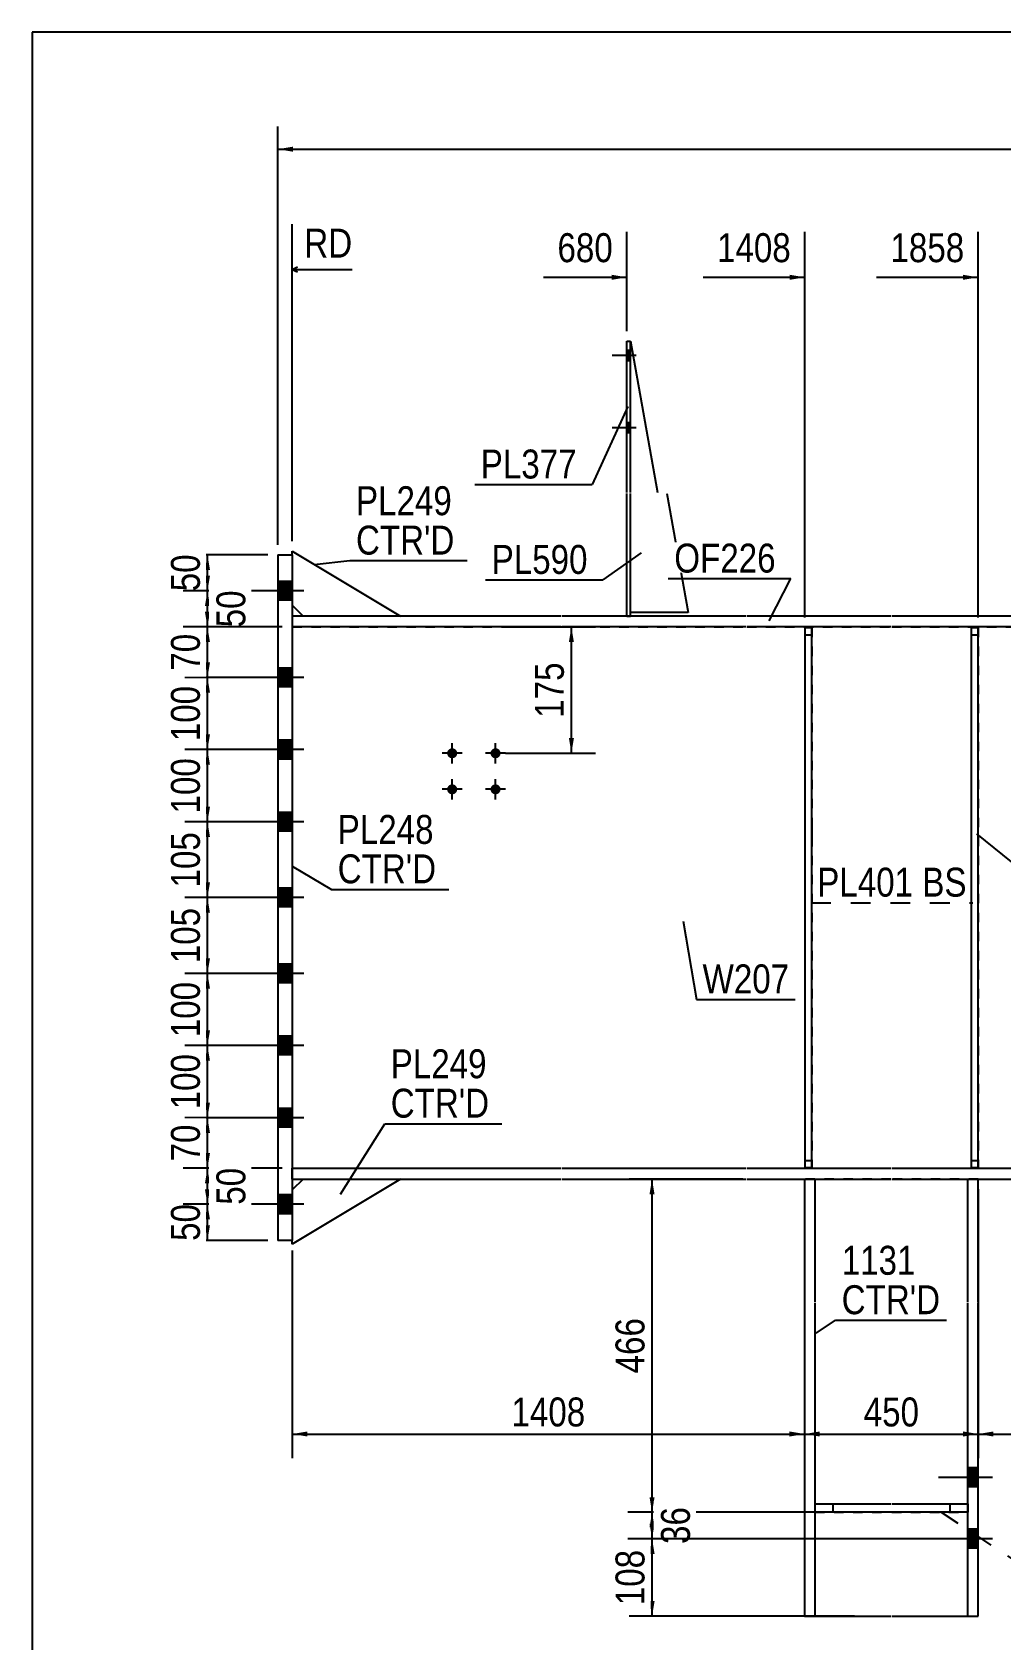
# Model space of a CAD drawing. Header units: millimetres. Extents: x -242 to 170, y -177 to 110.
# Drawn here: x -239.7 to -143.8, y -48.8 to 110.3 of the extents above; entities that cross this region are included whole.
import ezdxf

# ---------------------------------------------------------------- set-up
doc = ezdxf.new("R2010")
doc.units = ezdxf.units.MM
doc.linetypes.add('DXK_LINE_DOT1', pattern=[1.8814, 0.9407, -0.9407])
doc.linetypes.add('DXK_LINE_DOT2', pattern=[3.9198, 1.9599, -1.9599])
doc.styles.add('Arial Narrow', font='ARIALN.TTF', dxfattribs={"height": 0.2})

# ---------------------------------------------------------------- blocks, each defined once
blk = doc.blocks.new('Unknown-623346275-1210')
at = {"color": 5, "linetype": 'Continuous'}
for p, q in [((170.32, 110.34), (-239.68, 110.34)), ((-239.68, 110.34), (-239.68, -176.66))]:
    blk.add_line(p, q, dxfattribs=at)
blk = doc.blocks.new('Part-623346275-1783 - 1645')
at = {"color": 2, "linetype": 'Continuous'}
for p, q in [((-146.76, 51.41), (-146.76, -2.02)), ((-146.76, 51.41), (-146.05, 51.41)), ((-146.05, -2.02), (-146.05, 51.41)), ((-146.76, -2.02), (-146.05, -2.02))]:
    blk.add_line(p, q, dxfattribs=at)
blk = doc.blocks.new('Bolt-623346275-1647 - 1645')
at = {"linetype": 'Continuous'}
for points in [[(-198.61, 38.98, -1), (-197.61, 38.98, -1)], [(-194.32, 38.98, -1), (-193.32, 38.98, -1)], [(-198.61, 35.41, -1), (-197.61, 35.41, -1)], [(-194.32, 35.41, -1), (-193.32, 35.41, -1)]]:
    blk.add_hatch(color=3, dxfattribs=at).paths.add_polyline_path(points)
at = {"color": 3, "linetype": 'Continuous'}
for p, q in [((-198.11, 37.98), (-198.11, 39.98)), ((-193.82, 37.98), (-193.82, 39.98)), ((-197.11, 38.98), (-199.11, 38.98)), ((-192.82, 38.98), (-194.82, 38.98)), ((-197.11, 35.41), (-199.11, 35.41)), ((-198.11, 34.41), (-198.11, 36.41)), ((-192.82, 35.41), (-194.82, 35.41)), ((-193.82, 34.41), (-193.82, 36.41))]:
    blk.add_line(p, q, dxfattribs=at)
blk = doc.blocks.new('Part-623346275-2268 - 1645')
at = {"color": 2, "linetype": 'Continuous'}
for p, q in [((-162.19, -35.29), (-154.69, -35.29)), ((-154.69, -36.14), (-162.19, -36.14)), ((-154.59, -35.29), (-147.09, -35.29)), ((-147.09, -36.14), (-154.59, -36.14))]:
    blk.add_line(p, q, dxfattribs=at)
blk = doc.blocks.new('Part-623346275-1714 - 1645')
at = {"color": 2, "linetype": 'Continuous'}
for p, q in [((-163.21, 51.41), (-163.21, -2.02)), ((-163.21, 51.41), (-162.5, 51.41)), ((-162.5, -2.02), (-162.5, 51.41)), ((-163.21, -2.02), (-162.5, -2.02))]:
    blk.add_line(p, q, dxfattribs=at)
at = {"color": 7, "linetype": 'DXK_LINE_DOT1'}
for p, q in [((-163.21, 50.69), (-162.5, 50.69)), ((-163.21, -1.31), (-162.5, -1.31))]:
    blk.add_line(p, q, dxfattribs=at)
blk = doc.blocks.new('Bolt-623346275-17412 - 1645')
at = {"linetype": 'Continuous'}
for points in [[(-180.47, 77.83), (-180.47, 78.83), (-180.83, 78.83), (-180.83, 77.83)], [(-180.47, 77.83), (-180.47, 78.83), (-180.83, 78.83), (-180.83, 77.83)], [(-180.47, 70.69), (-180.47, 71.69), (-180.83, 71.69), (-180.83, 70.69)], [(-180.47, 70.69), (-180.47, 71.69), (-180.83, 71.69), (-180.83, 70.69)]]:
    blk.add_hatch(color=3, dxfattribs=at).paths.add_polyline_path(points)
at = {"color": 3, "linetype": 'Continuous'}
for p, q in [((-179.9, 78.33), (-182.26, 78.33)), ((-179.9, 78.33), (-182.26, 78.33)), ((-180.47, 78.83), (-180.83, 78.83)), ((-180.47, 78.83), (-180.83, 78.83)), ((-180.47, 77.83), (-180.83, 77.83)), ((-180.47, 77.83), (-180.83, 77.83)), ((-180.47, 71.69), (-180.83, 71.69)), ((-180.47, 71.69), (-180.83, 71.69)), ((-179.9, 71.19), (-182.26, 71.19)), ((-179.9, 71.19), (-182.26, 71.19)), ((-180.47, 70.69), (-180.83, 70.69)), ((-180.47, 70.69), (-180.83, 70.69))]:
    blk.add_line(p, q, dxfattribs=at)
blk = doc.blocks.new('Part-623346275-2120 - 1645')
at = {"color": 2, "linetype": 'Continuous'}
for p, q in [((-203.21, -3.16), (-213.93, -9.59)), ((-212.86, -3.16), (-213.93, -4.23)), ((-213.93, -9.59), (-213.93, -9.23))]:
    blk.add_line(p, q, dxfattribs=at)
at = {"color": 7, "linetype": 'DXK_LINE_DOT1'}
for p, q in [((-212.86, -3.16), (-203.21, -3.16)), ((-213.93, -4.23), (-213.93, -9.23))]:
    blk.add_line(p, q, dxfattribs=at)
blk = doc.blocks.new('Part-623346275-1692 - 1645')
at = {"color": 7, "linetype": 'DXK_LINE_DOT1'}
for p, q in [((-146.76, 51.41), (-146.76, -2.02)), ((-146.05, 51.41), (-146.76, 51.41)), ((-146.05, 51.41), (-146.05, -2.02)), ((-146.76, 50.69), (-146.05, 50.69)), ((-146.76, -1.31), (-146.05, -1.31)), ((-146.76, -2.02), (-146.05, -2.02))]:
    blk.add_line(p, q, dxfattribs=at)
blk = doc.blocks.new('Part-623346275-2047 - 1645')
at = {"color": 2, "linetype": 'Continuous'}
for p, q in [((-213.93, -3.16), (-213.93, -2.09)), ((-213.93, -2.09), (-187.32, -2.09)), ((-213.93, -3.16), (-187.32, -3.16)), ((-187.22, -2.09), (-169.04, -2.09)), ((-187.22, -3.16), (-169.04, -3.16)), ((-168.94, -2.09), (-154.69, -2.09)), ((-168.94, -3.16), (-154.69, -3.16)), ((-154.59, -2.09), (-122.15, -2.09)), ((-154.59, -3.16), (-122.15, -3.16))]:
    blk.add_line(p, q, dxfattribs=at)
blk = doc.blocks.new('Part-623346275-2003 - 1645')
at = {"color": 2, "linetype": 'Continuous'}
for p, q in [((-187.32, 52.55), (-213.93, 52.55)), ((-213.93, 52.55), (-213.93, 51.48)), ((-169.04, 52.55), (-187.22, 52.55)), ((-154.69, 52.55), (-168.94, 52.55)), ((-122.15, 52.55), (-154.59, 52.55)), ((-102.27, 52.55), (-122.05, 52.55)), ((-96.45, 52.55), (-102.17, 52.55)), ((-96.45, 52.55), (-96.45, 51.48)), ((-187.32, 51.48), (-213.93, 51.48)), ((-169.04, 51.48), (-187.22, 51.48)), ((-154.69, 51.48), (-168.94, 51.48)), ((-122.15, 51.48), (-154.59, 51.48)), ((-102.27, 51.48), (-122.05, 51.48)), ((-96.45, 51.48), (-102.17, 51.48))]:
    blk.add_line(p, q, dxfattribs=at)
blk = doc.blocks.new('Part-623346275-2219 - 1645')
at = {"color": 2, "linetype": 'Continuous'}
for p, q in [((-163.23, -3.16), (-163.23, -15.31)), ((-162.19, -15.31), (-162.19, -3.16)), ((-147.09, -15.31), (-147.09, -3.16)), ((-146.04, -15.31), (-146.04, -3.16)), ((-163.23, -15.41), (-163.23, -46.43)), ((-162.19, -46.43), (-162.19, -15.41)), ((-147.09, -46.43), (-147.09, -15.41)), ((-146.04, -46.43), (-146.04, -15.41)), ((-163.23, -46.43), (-154.69, -46.43)), ((-154.59, -46.43), (-146.04, -46.43))]:
    blk.add_line(p, q, dxfattribs=at)
at = {"color": 7, "linetype": 'DXK_LINE_DOT1'}
for p, q in [((-154.69, -3.16), (-163.23, -3.16)), ((-146.04, -3.16), (-154.59, -3.16))]:
    blk.add_line(p, q, dxfattribs=at)
blk = doc.blocks.new('Part-623346275-2091 - 1645')
at = {"color": 2, "linetype": 'Continuous'}
for p, q in [((-215.36, 58.62), (-213.93, 58.62)), ((-215.36, 58.62), (-215.36, -9.23)), ((-213.93, 58.62), (-213.93, -9.23)), ((-213.93, -9.23), (-215.36, -9.23))]:
    blk.add_line(p, q, dxfattribs=at)
blk = doc.blocks.new('Part-623346275-2125 - 1645')
at = {"color": 2, "linetype": 'Continuous'}
for p, q in [((-213.93, 58.62), (-213.93, 58.98)), ((-213.93, 58.98), (-203.21, 52.55)), ((-213.93, 53.62), (-212.86, 52.55))]:
    blk.add_line(p, q, dxfattribs=at)
at = {"color": 7, "linetype": 'DXK_LINE_DOT1'}
for p, q in [((-213.93, 58.62), (-213.93, 53.62)), ((-203.21, 52.55), (-212.86, 52.55))]:
    blk.add_line(p, q, dxfattribs=at)
blk = doc.blocks.new('Bolt-623346275-2133 - 1645')
at = {"linetype": 'Continuous'}
for points in [[(-215.36, 55.98), (-215.36, 54.12), (-213.93, 54.12), (-213.93, 55.98)], [(-215.36, 55.98), (-215.36, 54.12), (-213.93, 54.12), (-213.93, 55.98)], [(-215.36, 47.41), (-215.36, 45.55), (-213.93, 45.55), (-213.93, 47.41)], [(-215.36, 47.41), (-215.36, 45.55), (-213.93, 45.55), (-213.93, 47.41)], [(-215.36, 40.27), (-215.36, 38.41), (-213.93, 38.41), (-213.93, 40.27)], [(-215.36, 40.27), (-215.36, 38.41), (-213.93, 38.41), (-213.93, 40.27)], [(-215.36, 33.12), (-215.36, 31.27), (-213.93, 31.27), (-213.93, 33.12)], [(-215.36, 33.12), (-215.36, 31.27), (-213.93, 31.27), (-213.93, 33.12)], [(-215.36, 25.62), (-215.36, 23.77), (-213.93, 23.77), (-213.93, 25.62)], [(-215.36, 25.62), (-215.36, 23.77), (-213.93, 23.77), (-213.93, 25.62)], [(-215.36, 18.12), (-215.36, 16.27), (-213.93, 16.27), (-213.93, 18.12)], [(-215.36, 18.12), (-215.36, 16.27), (-213.93, 16.27), (-213.93, 18.12)], [(-215.36, 10.98), (-215.36, 9.12), (-213.93, 9.12), (-213.93, 10.98)], [(-215.36, 10.98), (-215.36, 9.12), (-213.93, 9.12), (-213.93, 10.98)], [(-215.36, 3.84), (-215.36, 1.98), (-213.93, 1.98), (-213.93, 3.84)], [(-215.36, 3.84), (-215.36, 1.98), (-213.93, 1.98), (-213.93, 3.84)], [(-215.36, -4.73), (-215.36, -6.59), (-213.93, -6.59), (-213.93, -4.73)], [(-215.36, -4.73), (-215.36, -6.59), (-213.93, -6.59), (-213.93, -4.73)]]:
    blk.add_hatch(color=3, dxfattribs=at).paths.add_polyline_path(points)
at = {"color": 3, "linetype": 'Continuous'}
for p, q in [((-213.93, 55.98), (-215.36, 55.98)), ((-213.93, 55.98), (-215.36, 55.98)), ((-212.79, 55.05), (-220.36, 55.05)), ((-212.79, 55.05), (-220.36, 55.05)), ((-213.93, 54.12), (-215.36, 54.12)), ((-213.93, 54.12), (-215.36, 54.12)), ((-212.79, 46.48), (-220.36, 46.48)), ((-212.79, 46.48), (-220.36, 46.48)), ((-213.93, 47.41), (-215.36, 47.41)), ((-213.93, 47.41), (-215.36, 47.41)), ((-213.93, 45.55), (-215.36, 45.55)), ((-213.93, 45.55), (-215.36, 45.55)), ((-213.93, 40.27), (-215.36, 40.27)), ((-213.93, 40.27), (-215.36, 40.27)), ((-212.79, 39.34), (-220.36, 39.34)), ((-212.79, 39.34), (-220.36, 39.34)), ((-213.93, 38.41), (-215.36, 38.41)), ((-213.93, 38.41), (-215.36, 38.41)), ((-212.79, 32.19), (-220.36, 32.19)), ((-212.79, 32.19), (-220.36, 32.19)), ((-213.93, 33.12), (-215.36, 33.12)), ((-213.93, 33.12), (-215.36, 33.12)), ((-213.93, 31.27), (-215.36, 31.27)), ((-213.93, 31.27), (-215.36, 31.27)), ((-213.93, 25.62), (-215.36, 25.62)), ((-213.93, 25.62), (-215.36, 25.62)), ((-212.79, 24.69), (-220.36, 24.69)), ((-212.79, 24.69), (-220.36, 24.69)), ((-213.93, 23.77), (-215.36, 23.77)), ((-213.93, 23.77), (-215.36, 23.77)), ((-213.93, 18.12), (-215.36, 18.12)), ((-213.93, 18.12), (-215.36, 18.12)), ((-212.79, 17.19), (-220.36, 17.19)), ((-212.79, 17.19), (-220.36, 17.19)), ((-213.93, 16.27), (-215.36, 16.27)), ((-213.93, 16.27), (-215.36, 16.27)), ((-212.79, 10.05), (-220.36, 10.05)), ((-212.79, 10.05), (-220.36, 10.05)), ((-213.93, 10.98), (-215.36, 10.98)), ((-213.93, 10.98), (-215.36, 10.98)), ((-213.93, 9.12), (-215.36, 9.12)), ((-213.93, 9.12), (-215.36, 9.12)), ((-213.93, 3.84), (-215.36, 3.84)), ((-213.93, 3.84), (-215.36, 3.84)), ((-212.79, 2.91), (-220.36, 2.91)), ((-212.79, 2.91), (-220.36, 2.91)), ((-213.93, 1.98), (-215.36, 1.98)), ((-213.93, 1.98), (-215.36, 1.98)), ((-213.93, -4.73), (-215.36, -4.73)), ((-213.93, -4.73), (-215.36, -4.73)), ((-212.79, -5.66), (-220.36, -5.66)), ((-212.79, -5.66), (-220.36, -5.66)), ((-213.93, -6.59), (-215.36, -6.59)), ((-213.93, -6.59), (-215.36, -6.59))]:
    blk.add_line(p, q, dxfattribs=at)
blk = doc.blocks.new('Part-623346275-2241 - 1645')
at = {"color": 7, "linetype": 'DXK_LINE_DOT1'}
for p, q in [((-162.19, -36.14), (-162.19, -35.29)), ((-162.19, -35.29), (-154.69, -35.29)), ((-162.19, -36.14), (-154.69, -36.14)), ((-160.4, -36.14), (-160.4, -35.29)), ((-154.59, -35.29), (-147.09, -35.29)), ((-154.59, -36.14), (-147.09, -36.14)), ((-148.87, -35.29), (-148.87, -36.14)), ((-147.09, -35.29), (-147.09, -36.14))]:
    blk.add_line(p, q, dxfattribs=at)
blk = doc.blocks.new('Part-623346275-2246 - 1645')
at = {"color": 7, "linetype": 'DXK_LINE_DOT1'}
for p, q in [((-163.21, 51.41), (-163.21, -2.02)), ((-162.5, 51.41), (-163.21, 51.41)), ((-162.5, 51.41), (-162.5, -2.02)), ((-163.21, -2.02), (-162.5, -2.02))]:
    blk.add_line(p, q, dxfattribs=at)
blk = doc.blocks.new('Part-623346275-3209 - 1645')
at = {"color": 7, "linetype": 'DXK_LINE_DOT1'}
for p, q in [((-213.93, 51.48), (-213.93, -2.09)), ((-213.93, 51.48), (-187.32, 51.48)), ((-187.22, 51.48), (-169.04, 51.48)), ((-168.94, 51.48), (-154.69, 51.48)), ((-154.59, 51.48), (-122.15, 51.48)), ((-122.05, 51.48), (-102.27, 51.48)), ((-102.17, 51.48), (-96.45, 51.48)), ((-96.45, 51.48), (-96.45, -2.09)), ((-213.93, -2.09), (-187.32, -2.09)), ((-187.22, -2.09), (-169.04, -2.09)), ((-168.94, -2.09), (-154.69, -2.09)), ((-154.59, -2.09), (-122.15, -2.09)), ((-122.05, -2.09), (-102.27, -2.09)), ((-102.17, -2.09), (-96.45, -2.09))]:
    blk.add_line(p, q, dxfattribs=at)
blk = doc.blocks.new('Bolt-623346275-14866 - 1645')
at = {"linetype": 'Continuous'}
for points in [[(-147.09, -31.75), (-147.09, -33.61), (-146.04, -33.61), (-146.04, -31.75)], [(-147.09, -31.75), (-147.09, -33.61), (-146.04, -33.61), (-146.04, -31.75)], [(-147.09, -37.82), (-147.09, -39.68), (-146.04, -39.68), (-146.04, -37.82)], [(-147.09, -37.82), (-147.09, -39.68), (-146.04, -39.68), (-146.04, -37.82)]]:
    blk.add_hatch(color=3, dxfattribs=at).paths.add_polyline_path(points)
at = {"color": 3, "linetype": 'Continuous'}
for p, q in [((-146.04, -31.75), (-147.09, -31.75)), ((-146.04, -31.75), (-147.09, -31.75)), ((-144.62, -32.68), (-149.97, -32.68)), ((-144.62, -32.68), (-149.97, -32.68)), ((-146.04, -33.61), (-147.09, -33.61)), ((-146.04, -33.61), (-147.09, -33.61)), ((-146.04, -37.82), (-147.09, -37.82)), ((-146.04, -37.82), (-147.09, -37.82)), ((-144.62, -38.75), (-149.97, -38.75)), ((-144.62, -38.75), (-149.97, -38.75)), ((-146.04, -39.68), (-147.09, -39.68)), ((-146.04, -39.68), (-147.09, -39.68))]:
    blk.add_line(p, q, dxfattribs=at)
blk = doc.blocks.new('Part-623346275-17398 - 1645')
at = {"color": 2, "linetype": 'Continuous'}
for p, q in [((-180.83, 64.79), (-180.83, 79.76)), ((-180.83, 79.76), (-180.47, 79.76)), ((-180.47, 64.79), (-180.47, 79.76)), ((-180.83, 52.55), (-180.83, 64.69)), ((-180.47, 52.55), (-180.47, 64.69))]:
    blk.add_line(p, q, dxfattribs=at)
at = {"color": 7, "linetype": 'DXK_LINE_DOT1'}
blk.add_line((-180.83, 52.55), (-180.47, 52.55), dxfattribs=at)
blk = doc.blocks.new('Part-623346275-17399 - 1645')
at = {"color": 2, "linetype": 'Continuous'}
for p, q in [((-180.47, 79.76), (-177.78, 64.79)), ((-176.88, 64.69), (-174.76, 52.91)), ((-174.76, 52.91), (-180.47, 52.91))]:
    blk.add_line(p, q, dxfattribs=at)
at = {"color": 7, "linetype": 'DXK_LINE_DOT1'}
for p, q in [((-180.47, 64.79), (-180.47, 79.76)), ((-180.47, 52.91), (-180.47, 64.69))]:
    blk.add_line(p, q, dxfattribs=at)
blk = doc.blocks.new('StraightDimension-623346275-16321 - 1645')
at = {"linetype": 'Continuous'}
for points in [[(-222.58, 8.55), (-222.33, 10.05), (-222.08, 8.55)], [(-222.08, 4.41), (-222.33, 2.91), (-222.58, 4.41)]]:
    blk.add_hatch(color=7, dxfattribs=at).paths.add_polyline_path(points)
at = {"color": 7, "linetype": 'Continuous'}
for p, q in [((-214.93, 10.05), (-224.58, 10.05)), ((-222.33, 2.91), (-222.33, 10.05)), ((-214.93, 2.91), (-224.58, 2.91))]:
    blk.add_line(p, q, dxfattribs=at)
at = {"color": 0}
blk.add_wipeout([(-222.48, 9.82), (-226.68, 9.82), (-226.68, 3.14), (-222.48, 3.14)], dxfattribs=at)
at = {"color": 3, "style": 'Arial Narrow'}
blk.add_text('100', height=2.863, rotation=90.0002, dxfattribs=at).set_placement((-223.08, 3.74))
blk = doc.blocks.new('StraightDimension-623346275-2334 - 1645')
at = {"linetype": 'Continuous'}
blk.add_hatch(color=7, dxfattribs=at).paths.add_polyline_path([(-213.86, 98.51), (-215.36, 98.76), (-213.86, 99.01)])
at = {"color": 7, "linetype": 'Continuous'}
for p, q in [((-215.36, 59.62), (-215.36, 101.01)), ((-215.36, 98.76), (141.5, 98.76))]:
    blk.add_line(p, q, dxfattribs=at)
blk = doc.blocks.new('StraightDimension-623346275-16320 - 1645')
at = {"linetype": 'Continuous'}
for points in [[(-222.58, 15.69), (-222.33, 17.19), (-222.08, 15.69)], [(-222.08, 11.55), (-222.33, 10.05), (-222.58, 11.55)]]:
    blk.add_hatch(color=7, dxfattribs=at).paths.add_polyline_path(points)
at = {"color": 7, "linetype": 'Continuous'}
for p, q in [((-214.93, 17.19), (-224.58, 17.19)), ((-222.33, 10.05), (-222.33, 17.19)), ((-214.93, 10.05), (-224.58, 10.05))]:
    blk.add_line(p, q, dxfattribs=at)
at = {"color": 0}
blk.add_wipeout([(-222.48, 16.97), (-226.68, 16.97), (-226.68, 10.28), (-222.48, 10.28)], dxfattribs=at)
at = {"color": 3, "style": 'Arial Narrow'}
blk.add_text('100', height=2.863, rotation=90.0002, dxfattribs=at).set_placement((-223.08, 10.88))
blk = doc.blocks.new('StraightDimension-623346275-16324 - 1645')
at = {"linetype": 'Continuous'}
for points in [[(-222.58, -7.16), (-222.33, -5.66), (-222.08, -7.16)], [(-222.08, -7.73), (-222.33, -9.23), (-222.58, -7.73)]]:
    blk.add_hatch(color=7, dxfattribs=at).paths.add_polyline_path(points)
at = {"color": 7, "linetype": 'Continuous'}
for p, q in [((-214.93, -5.66), (-224.58, -5.66)), ((-222.33, -9.23), (-222.33, -5.66)), ((-216.36, -9.23), (-224.58, -9.23))]:
    blk.add_line(p, q, dxfattribs=at)
at = {"color": 0}
blk.add_wipeout([(-222.48, -5.02), (-226.68, -5.02), (-226.68, -9.88), (-222.48, -9.88)], dxfattribs=at)
at = {"color": 3, "style": 'Arial Narrow'}
blk.add_text('50', height=2.863, rotation=90.0002, dxfattribs=at).set_placement((-223.08, -9.28))
blk = doc.blocks.new('StraightDimension-623346275-16316 - 1645')
at = {"linetype": 'Continuous'}
for points in [[(-222.58, 44.98), (-222.33, 46.48), (-222.08, 44.98)], [(-222.08, 40.84), (-222.33, 39.34), (-222.58, 40.84)]]:
    blk.add_hatch(color=7, dxfattribs=at).paths.add_polyline_path(points)
at = {"color": 7, "linetype": 'Continuous'}
for p, q in [((-214.93, 46.48), (-224.58, 46.48)), ((-222.33, 39.34), (-222.33, 46.48)), ((-214.93, 39.34), (-224.58, 39.34))]:
    blk.add_line(p, q, dxfattribs=at)
at = {"color": 0}
blk.add_wipeout([(-222.48, 46.25), (-226.68, 46.25), (-226.68, 39.57), (-222.48, 39.57)], dxfattribs=at)
at = {"color": 3, "style": 'Arial Narrow'}
blk.add_text('100', height=2.863, rotation=90.0002, dxfattribs=at).set_placement((-223.08, 40.17))
blk = doc.blocks.new('StraightDimension-623346275-2688 - 1645')
at = {"linetype": 'Continuous'}
for points in [[(-144.54, -28.64), (-146.04, -28.39), (-144.54, -28.14)], [(-114.27, -28.14), (-112.77, -28.39), (-114.27, -28.64)]]:
    blk.add_hatch(color=7, dxfattribs=at).paths.add_polyline_path(points)
at = {"color": 7, "linetype": 'Continuous'}
for p, q in [((-146.04, -4.16), (-146.04, -30.79)), ((-112.77, -23.36), (-112.77, -30.79)), ((-146.04, -28.39), (-112.77, -28.39))]:
    blk.add_line(p, q, dxfattribs=at)
at = {"color": 0}
blk.add_wipeout([(-126.06, -28.24), (-126.06, -24.04), (-132.75, -24.04), (-132.75, -28.24)], dxfattribs=at)
at = {"color": 3, "style": 'Arial Narrow'}
blk.add_text('525', height=2.863, dxfattribs=at).set_placement((-132.15, -27.64))
blk = doc.blocks.new('StraightDimension-623346275-2702 - 1645')
at = {"linetype": 'Continuous'}
for points in [[(-161.73, -28.64), (-163.23, -28.39), (-161.73, -28.14)], [(-147.54, -28.14), (-146.04, -28.39), (-147.54, -28.64)]]:
    blk.add_hatch(color=7, dxfattribs=at).paths.add_polyline_path(points)
at = {"color": 7, "linetype": 'Continuous'}
for p, q in [((-163.23, -4.16), (-163.23, -30.79)), ((-146.04, -4.16), (-146.04, -30.79)), ((-163.23, -28.39), (-146.04, -28.39))]:
    blk.add_line(p, q, dxfattribs=at)
at = {"color": 0}
blk.add_wipeout([(-151.3, -28.24), (-151.3, -24.04), (-157.98, -24.04), (-157.98, -28.24)], dxfattribs=at)
at = {"color": 3, "style": 'Arial Narrow'}
blk.add_text('450', height=2.863, dxfattribs=at).set_placement((-157.38, -27.64))
blk = doc.blocks.new('StraightDimension-623346275-2710 - 1645')
at = {"linetype": 'Continuous'}
for points in [[(-212.43, -28.64), (-213.93, -28.39), (-212.43, -28.14)], [(-164.73, -28.14), (-163.23, -28.39), (-164.73, -28.64)]]:
    blk.add_hatch(color=7, dxfattribs=at).paths.add_polyline_path(points)
at = {"color": 7, "linetype": 'Continuous'}
for p, q in [((-163.23, -4.16), (-163.23, -30.79)), ((-213.93, -10.23), (-213.93, -30.79)), ((-213.93, -28.39), (-163.23, -28.39))]:
    blk.add_line(p, q, dxfattribs=at)
at = {"color": 0}
blk.add_wipeout([(-184.32, -28.24), (-184.32, -24.04), (-192.84, -24.04), (-192.84, -28.24)], dxfattribs=at)
at = {"color": 3, "style": 'Arial Narrow'}
blk.add_text('1408', height=2.863, dxfattribs=at).set_placement((-192.24, -27.64))
blk = doc.blocks.new('StraightDimension-623346275-16313 - 1645')
at = {"linetype": 'Continuous'}
for points in [[(-222.58, 57.12), (-222.33, 58.62), (-222.08, 57.12)], [(-222.08, 56.55), (-222.33, 55.05), (-222.58, 56.55)]]:
    blk.add_hatch(color=7, dxfattribs=at).paths.add_polyline_path(points)
at = {"color": 7, "linetype": 'Continuous'}
for p, q in [((-216.36, 58.62), (-224.58, 58.62)), ((-222.33, 55.05), (-222.33, 58.62)), ((-214.93, 55.05), (-224.58, 55.05))]:
    blk.add_line(p, q, dxfattribs=at)
at = {"color": 0}
blk.add_wipeout([(-222.48, 59.27), (-226.68, 59.27), (-226.68, 54.41), (-222.48, 54.41)], dxfattribs=at)
at = {"color": 3, "style": 'Arial Narrow'}
blk.add_text('50', height=2.863, rotation=90.0002, dxfattribs=at).set_placement((-223.08, 55.01))
blk = doc.blocks.new('StraightDimension-623346275-16314 - 1645')
at = {"linetype": 'Continuous'}
for points in [[(-222.58, 53.55), (-222.33, 55.05), (-222.08, 53.55)], [(-222.08, 52.98), (-222.33, 51.48), (-222.58, 52.98)]]:
    blk.add_hatch(color=7, dxfattribs=at).paths.add_polyline_path(points)
at = {"color": 7, "linetype": 'Continuous'}
for p, q in [((-214.93, 55.05), (-224.73, 55.05)), ((-222.33, 51.48), (-222.33, 55.05)), ((-214.93, 51.48), (-224.73, 51.48))]:
    blk.add_line(p, q, dxfattribs=at)
at = {"color": 0}
blk.add_wipeout([(-217.98, 55.69), (-222.18, 55.69), (-222.18, 50.84), (-217.98, 50.84)], dxfattribs=at)
at = {"color": 3, "style": 'Arial Narrow'}
blk.add_text('50', height=2.863, rotation=90.0002, dxfattribs=at).set_placement((-218.58, 51.44))
blk = doc.blocks.new('StraightDimension-623346275-16315 - 1645')
at = {"linetype": 'Continuous'}
for points in [[(-222.58, 49.98), (-222.33, 51.48), (-222.08, 49.98)], [(-222.08, 47.98), (-222.33, 46.48), (-222.58, 47.98)]]:
    blk.add_hatch(color=7, dxfattribs=at).paths.add_polyline_path(points)
at = {"color": 7, "linetype": 'Continuous'}
for p, q in [((-214.93, 51.48), (-224.58, 51.48)), ((-222.33, 46.48), (-222.33, 51.48)), ((-214.93, 46.48), (-224.58, 46.48))]:
    blk.add_line(p, q, dxfattribs=at)
at = {"color": 0}
blk.add_wipeout([(-222.48, 51.41), (-226.68, 51.41), (-226.68, 46.55), (-222.48, 46.55)], dxfattribs=at)
at = {"color": 3, "style": 'Arial Narrow'}
blk.add_text('70', height=2.863, rotation=90.0002, dxfattribs=at).set_placement((-223.08, 47.15))
blk = doc.blocks.new('StraightDimension-623346275-19441 - 1645')
at = {"linetype": 'Continuous'}
blk.add_hatch(color=7, dxfattribs=at).paths.add_polyline_path([(-164.71, 86.33), (-163.21, 86.08), (-164.71, 85.83)])
at = {"color": 7, "linetype": 'Continuous'}
for p, q in [((-163.21, 52.41), (-163.21, 90.58)), ((-173.27, 86.08), (-163.21, 86.08))]:
    blk.add_line(p, q, dxfattribs=at)
at = {"color": 0}
blk.add_wipeout([(-163.98, 86.98), (-163.98, 91.18), (-172.5, 91.18), (-172.5, 86.98)], dxfattribs=at)
at = {"color": 3, "style": 'Arial Narrow'}
blk.add_text('1408', height=2.863, dxfattribs=at).set_placement((-171.9, 87.58))
blk = doc.blocks.new('StraightDimension-623346275-16317 - 1645')
at = {"linetype": 'Continuous'}
for points in [[(-222.58, 37.84), (-222.33, 39.34), (-222.08, 37.84)], [(-222.08, 33.69), (-222.33, 32.19), (-222.58, 33.69)]]:
    blk.add_hatch(color=7, dxfattribs=at).paths.add_polyline_path(points)
at = {"color": 7, "linetype": 'Continuous'}
for p, q in [((-214.93, 39.34), (-224.58, 39.34)), ((-222.33, 32.19), (-222.33, 39.34)), ((-214.93, 32.19), (-224.58, 32.19))]:
    blk.add_line(p, q, dxfattribs=at)
at = {"color": 0}
blk.add_wipeout([(-222.48, 39.11), (-226.68, 39.11), (-226.68, 32.42), (-222.48, 32.42)], dxfattribs=at)
at = {"color": 3, "style": 'Arial Narrow'}
blk.add_text('100', height=2.863, rotation=90.0002, dxfattribs=at).set_placement((-223.08, 33.02))
blk = doc.blocks.new('StraightDimension-623346275-16318 - 1645')
at = {"linetype": 'Continuous'}
for points in [[(-222.58, 30.69), (-222.33, 32.19), (-222.08, 30.69)], [(-222.08, 26.19), (-222.33, 24.69), (-222.58, 26.19)]]:
    blk.add_hatch(color=7, dxfattribs=at).paths.add_polyline_path(points)
at = {"color": 7, "linetype": 'Continuous'}
for p, q in [((-214.93, 32.19), (-224.58, 32.19)), ((-222.33, 24.69), (-222.33, 32.19)), ((-214.93, 24.69), (-224.58, 24.69))]:
    blk.add_line(p, q, dxfattribs=at)
at = {"color": 0}
blk.add_wipeout([(-222.48, 31.79), (-226.68, 31.79), (-226.68, 25.1), (-222.48, 25.1)], dxfattribs=at)
at = {"color": 3, "style": 'Arial Narrow'}
blk.add_text('105', height=2.863, rotation=90.0002, dxfattribs=at).set_placement((-223.08, 25.7))
blk = doc.blocks.new('StraightDimension-623346275-16319 - 1645')
at = {"linetype": 'Continuous'}
for points in [[(-222.58, 23.19), (-222.33, 24.69), (-222.08, 23.19)], [(-222.08, 18.69), (-222.33, 17.19), (-222.58, 18.69)]]:
    blk.add_hatch(color=7, dxfattribs=at).paths.add_polyline_path(points)
at = {"color": 7, "linetype": 'Continuous'}
for p, q in [((-214.93, 24.69), (-224.58, 24.69)), ((-222.33, 17.19), (-222.33, 24.69)), ((-214.93, 17.19), (-224.58, 17.19))]:
    blk.add_line(p, q, dxfattribs=at)
at = {"color": 0}
blk.add_wipeout([(-222.48, 24.29), (-226.68, 24.29), (-226.68, 17.6), (-222.48, 17.6)], dxfattribs=at)
at = {"color": 3, "style": 'Arial Narrow'}
blk.add_text('105', height=2.863, rotation=90.0002, dxfattribs=at).set_placement((-223.08, 18.2))
blk = doc.blocks.new('StraightDimension-623346275-16322 - 1645')
at = {"linetype": 'Continuous'}
for points in [[(-222.58, 1.41), (-222.33, 2.91), (-222.08, 1.41)], [(-222.08, -0.59), (-222.33, -2.09), (-222.58, -0.59)]]:
    blk.add_hatch(color=7, dxfattribs=at).paths.add_polyline_path(points)
at = {"color": 7, "linetype": 'Continuous'}
for p, q in [((-214.93, 2.91), (-224.58, 2.91)), ((-222.33, -2.09), (-222.33, 2.91)), ((-214.93, -2.09), (-224.58, -2.09))]:
    blk.add_line(p, q, dxfattribs=at)
at = {"color": 0}
blk.add_wipeout([(-222.48, 2.84), (-226.68, 2.84), (-226.68, -2.02), (-222.48, -2.02)], dxfattribs=at)
at = {"color": 3, "style": 'Arial Narrow'}
blk.add_text('70', height=2.863, rotation=90.0002, dxfattribs=at).set_placement((-223.08, -1.42))
blk = doc.blocks.new('StraightDimension-623346275-16323 - 1645')
at = {"linetype": 'Continuous'}
for points in [[(-222.58, -3.59), (-222.33, -2.09), (-222.08, -3.59)], [(-222.08, -4.16), (-222.33, -5.66), (-222.58, -4.16)]]:
    blk.add_hatch(color=7, dxfattribs=at).paths.add_polyline_path(points)
at = {"color": 7, "linetype": 'Continuous'}
for p, q in [((-214.93, -2.09), (-224.73, -2.09)), ((-222.33, -5.66), (-222.33, -2.09)), ((-214.93, -5.66), (-224.73, -5.66))]:
    blk.add_line(p, q, dxfattribs=at)
at = {"color": 0}
blk.add_wipeout([(-217.98, -1.45), (-222.18, -1.45), (-222.18, -6.3), (-217.98, -6.3)], dxfattribs=at)
at = {"color": 3, "style": 'Arial Narrow'}
blk.add_text('50', height=2.863, rotation=90.0002, dxfattribs=at).set_placement((-218.58, -5.7))
blk = doc.blocks.new('StraightDimension-623346275-18717 - 1645')
at = {"linetype": 'Continuous'}
for points in [[(-178.58, -4.66), (-178.33, -3.16), (-178.08, -4.66)], [(-178.08, -34.64), (-178.33, -36.14), (-178.58, -34.64)]]:
    blk.add_hatch(color=7, dxfattribs=at).paths.add_polyline_path(points)
at = {"color": 7, "linetype": 'Continuous'}
for p, q in [((-169.34, -3.16), (-180.58, -3.16)), ((-178.33, -36.14), (-178.33, -3.16)), ((-148.09, -36.14), (-180.58, -36.14))]:
    blk.add_line(p, q, dxfattribs=at)
at = {"color": 0}
blk.add_wipeout([(-178.48, -16.31), (-182.68, -16.31), (-182.68, -22.99), (-178.48, -22.99)], dxfattribs=at)
at = {"color": 3, "style": 'Arial Narrow'}
blk.add_text('466', height=2.863, rotation=90.0002, dxfattribs=at).set_placement((-179.08, -22.39))
blk = doc.blocks.new('StraightDimension-623346275-18718 - 1645')
at = {"linetype": 'Continuous'}
for points in [[(-178.58, -37.64), (-178.33, -36.14), (-178.08, -37.64)], [(-178.08, -37.25), (-178.33, -38.75), (-178.58, -37.25)]]:
    blk.add_hatch(color=7, dxfattribs=at).paths.add_polyline_path(points)
at = {"color": 7, "linetype": 'Continuous'}
for p, q in [((-148.09, -36.14), (-180.73, -36.14)), ((-178.33, -38.75), (-178.33, -36.14)), ((-149.35, -38.75), (-180.73, -38.75))]:
    blk.add_line(p, q, dxfattribs=at)
at = {"color": 0}
blk.add_wipeout([(-173.98, -35.02), (-178.18, -35.02), (-178.18, -39.87), (-173.98, -39.87)], dxfattribs=at)
at = {"color": 3, "style": 'Arial Narrow'}
blk.add_text('36', height=2.863, rotation=90.0002, dxfattribs=at).set_placement((-174.58, -39.27))
blk = doc.blocks.new('StraightDimension-623346275-18719 - 1645')
at = {"linetype": 'Continuous'}
for points in [[(-178.58, -40.25), (-178.33, -38.75), (-178.08, -40.25)], [(-178.08, -44.93), (-178.33, -46.43), (-178.58, -44.93)]]:
    blk.add_hatch(color=7, dxfattribs=at).paths.add_polyline_path(points)
at = {"color": 7, "linetype": 'Continuous'}
for p, q in [((-149.35, -38.75), (-180.58, -38.75)), ((-178.33, -46.43), (-178.33, -38.75)), ((-158.3, -46.43), (-180.58, -46.43))]:
    blk.add_line(p, q, dxfattribs=at)
at = {"color": 0}
blk.add_wipeout([(-178.48, -39.25), (-182.68, -39.25), (-182.68, -45.93), (-178.48, -45.93)], dxfattribs=at)
at = {"color": 3, "style": 'Arial Narrow'}
blk.add_text('108', height=2.863, rotation=90.0002, dxfattribs=at).set_placement((-179.08, -45.33))
blk = doc.blocks.new('StraightDimension-623346275-18754 - 1645')
at = {"linetype": 'Continuous'}
for points in [[(-186.56, 49.98), (-186.31, 51.48), (-186.06, 49.98)], [(-186.06, 40.48), (-186.31, 38.98), (-186.56, 40.48)]]:
    blk.add_hatch(color=7, dxfattribs=at).paths.add_polyline_path(points)
at = {"color": 7, "linetype": 'Continuous'}
for p, q in [((-192.82, 51.48), (-183.91, 51.48)), ((-186.31, 38.98), (-186.31, 51.48)), ((-192.82, 38.98), (-183.91, 38.98))]:
    blk.add_line(p, q, dxfattribs=at)
at = {"color": 0}
blk.add_wipeout([(-186.46, 48.57), (-190.66, 48.57), (-190.66, 41.89), (-186.46, 41.89)], dxfattribs=at)
at = {"color": 3, "style": 'Arial Narrow'}
blk.add_text('175', height=2.863, rotation=90.0002, dxfattribs=at).set_placement((-187.06, 42.49))
blk = doc.blocks.new('StraightDimension-623346275-19440 - 1645')
at = {"linetype": 'Continuous'}
blk.add_hatch(color=7, dxfattribs=at).paths.add_polyline_path([(-147.55, 86.33), (-146.05, 86.08), (-147.55, 85.83)])
at = {"color": 7, "linetype": 'Continuous'}
for p, q in [((-146.05, 52.41), (-146.05, 90.58)), ((-156.11, 86.08), (-146.05, 86.08))]:
    blk.add_line(p, q, dxfattribs=at)
at = {"color": 0}
blk.add_wipeout([(-146.82, 86.98), (-146.82, 91.18), (-155.33, 91.18), (-155.33, 86.98)], dxfattribs=at)
at = {"color": 3, "style": 'Arial Narrow'}
blk.add_text('1858', height=2.863, dxfattribs=at).set_placement((-154.73, 87.58))
blk = doc.blocks.new('StraightDimension-623346275-19442 - 1645')
at = {"linetype": 'Continuous'}
blk.add_hatch(color=7, dxfattribs=at).paths.add_polyline_path([(-182.33, 86.33), (-180.83, 86.08), (-182.33, 85.83)])
at = {"color": 7, "linetype": 'Continuous'}
for p, q in [((-180.83, 80.76), (-180.83, 90.58)), ((-189.06, 86.08), (-180.83, 86.08))]:
    blk.add_line(p, q, dxfattribs=at)
at = {"color": 0, "linetype": 'Continuous'}
blk.add_wipeout([(-207.4, 87.43), (-207.4, 91.63), (-213.34, 91.63), (-213.34, 87.43)], dxfattribs=at)
at = {"color": 7, "linetype": 'Continuous'}
for p, q in [((-213.93, 59.98), (-213.93, 91.33)), ((-213.43, 87.08), (-213.93, 86.83)), ((-213.43, 86.58), (-213.93, 86.83)), ((-208, 86.83), (-213.93, 86.83))]:
    blk.add_line(p, q, dxfattribs=at)
at = {"color": 3, "linetype": 'Continuous', "style": 'Arial Narrow'}
blk.add_text('RD', height=2.863, dxfattribs=at).set_placement((-212.74, 88.03))
at = {"color": 0}
blk.add_wipeout([(-181.61, 86.98), (-181.61, 91.18), (-188.29, 91.18), (-188.29, 86.98)], dxfattribs=at)
at = {"color": 3, "style": 'Arial Narrow'}
blk.add_text('680', height=2.863, dxfattribs=at).set_placement((-187.69, 87.58))
blk = doc.blocks.new('Mark-623346275-1999 - 1645')
at = {"color": 0}
blk.add_wipeout([(-166.08, 56.86), (-166.08, 59.86), (-176.13, 59.86), (-176.13, 56.86)], dxfattribs=at)
blk.add_wipeout([(-166.08, 56.86), (-166.08, 59.86), (-176.13, 59.86), (-176.13, 56.86)], dxfattribs=at)
at = {"color": 7, "linetype": 'Continuous'}
for p in [(-176.73, 56.26), (-166.74, 52.07)]:
    blk.add_line(p, (-164.58, 56.26), dxfattribs=at)
at = {"color": 3, "style": 'Arial Narrow'}
blk.add_text('OF226', height=2.863, dxfattribs=at).set_placement((-176.13, 56.86))
blk = doc.blocks.new('MarkSet-623346275-2913 - 1645')
at = {"color": 0}
for points in [[(-128.67, 25.57), (-128.67, 28.57), (-138.17, 28.57), (-138.17, 25.57)], [(-123.39, 25.57), (-123.39, 28.57), (-127.77, 28.57), (-127.77, 25.57)]]:
    blk.add_wipeout(points, dxfattribs=at)
for points in [[(-128.67, 25.57), (-128.67, 28.57), (-138.17, 28.57), (-138.17, 25.57)], [(-123.39, 25.57), (-123.39, 28.57), (-127.77, 28.57), (-127.77, 25.57)]]:
    blk.add_wipeout(points, dxfattribs=at)
at = {"color": 7, "linetype": 'Continuous'}
for p, q in [((-146.23, 31), (-138.77, 24.97)), ((-138.77, 24.97), (-122.79, 24.97))]:
    blk.add_line(p, q, dxfattribs=at)
at = {"color": 3, "style": 'Arial Narrow'}
for s, p in [('PL401', (-138.17, 25.57)), ('BS', (-127.77, 25.57))]:
    blk.add_text(s, height=2.863, dxfattribs=at).set_placement(p)
blk = doc.blocks.new('Mark-623346275-2121 - 1645')
at = {"color": 0}
for points in [[(-198.13, 62.54), (-198.13, 65.54), (-207.63, 65.54), (-207.63, 62.54)], [(-197.87, 58.64), (-197.87, 61.64), (-207.63, 61.64), (-207.63, 58.64)]]:
    blk.add_wipeout(points, dxfattribs=at)
for points in [[(-198.13, 62.54), (-198.13, 65.54), (-207.63, 65.54), (-207.63, 62.54)], [(-197.87, 58.64), (-197.87, 61.64), (-207.63, 61.64), (-207.63, 58.64)]]:
    blk.add_wipeout(points, dxfattribs=at)
at = {"color": 7, "linetype": 'Continuous'}
for p, q in [((-211.76, 57.67), (-208.23, 58.04)), ((-208.23, 58.04), (-196.63, 58.04))]:
    blk.add_line(p, q, dxfattribs=at)
at = {"color": 3, "style": 'Arial Narrow'}
blk.add_text('PL249', height=2.863, dxfattribs=at).set_placement((-207.63, 62.54))
at = {"color": 1, "style": 'Arial Narrow'}
blk.add_text("CTR'D", height=2.863, dxfattribs=at).set_placement((-207.63, 58.64))
blk = doc.blocks.new('Mark-623346275-2215 - 1645')
at = {"color": 0}
for points in [[(-152.25, -12.63), (-152.25, -9.63), (-159.56, -9.63), (-159.56, -12.63)], [(-149.8, -16.53), (-149.8, -13.53), (-159.56, -13.53), (-159.56, -16.53)]]:
    blk.add_wipeout(points, dxfattribs=at)
for points in [[(-152.25, -12.63), (-152.25, -9.63), (-159.56, -9.63), (-159.56, -12.63)], [(-149.8, -16.53), (-149.8, -13.53), (-159.56, -13.53), (-159.56, -16.53)]]:
    blk.add_wipeout(points, dxfattribs=at)
at = {"color": 7, "linetype": 'Continuous'}
for p, q in [((-162.09, -18.41), (-160.16, -17.13)), ((-160.16, -17.13), (-149.2, -17.13))]:
    blk.add_line(p, q, dxfattribs=at)
at = {"color": 3, "style": 'Arial Narrow'}
blk.add_text('1131', height=2.863, dxfattribs=at).set_placement((-159.56, -12.63))
at = {"color": 1, "style": 'Arial Narrow'}
blk.add_text("CTR'D", height=2.863, dxfattribs=at).set_placement((-159.56, -16.53))
blk = doc.blocks.new('Mark-623346275-2087 - 1645')
at = {"color": 0}
for points in [[(-199.94, 30.01), (-199.94, 33.01), (-209.44, 33.01), (-209.44, 30.01)], [(-199.69, 26.11), (-199.69, 29.11), (-209.44, 29.11), (-209.44, 26.11)]]:
    blk.add_wipeout(points, dxfattribs=at)
for points in [[(-199.94, 30.01), (-199.94, 33.01), (-209.44, 33.01), (-209.44, 30.01)], [(-199.69, 26.11), (-199.69, 29.11), (-209.44, 29.11), (-209.44, 26.11)]]:
    blk.add_wipeout(points, dxfattribs=at)
at = {"color": 7, "linetype": 'Continuous'}
for p, q in [((-213.93, 27.79), (-210.04, 25.51)), ((-210.04, 25.51), (-198.44, 25.51))]:
    blk.add_line(p, q, dxfattribs=at)
at = {"color": 3, "style": 'Arial Narrow'}
blk.add_text('PL248', height=2.863, dxfattribs=at).set_placement((-209.44, 30.01))
at = {"color": 1, "style": 'Arial Narrow'}
blk.add_text("CTR'D", height=2.863, dxfattribs=at).set_placement((-209.44, 26.11))
blk = doc.blocks.new('Mark-623346275-2116 - 1645')
at = {"color": 0}
for points in [[(-194.69, 6.82), (-194.69, 9.82), (-204.19, 9.82), (-204.19, 6.82)], [(-194.43, 2.92), (-194.43, 5.92), (-204.19, 5.92), (-204.19, 2.92)]]:
    blk.add_wipeout(points, dxfattribs=at)
for points in [[(-194.69, 6.82), (-194.69, 9.82), (-204.19, 9.82), (-204.19, 6.82)], [(-194.43, 2.92), (-194.43, 5.92), (-204.19, 5.92), (-204.19, 2.92)]]:
    blk.add_wipeout(points, dxfattribs=at)
at = {"color": 7, "linetype": 'Continuous'}
for p, q in [((-209.15, -4.66), (-204.79, 2.32)), ((-204.79, 2.32), (-193.19, 2.32))]:
    blk.add_line(p, q, dxfattribs=at)
at = {"color": 3, "style": 'Arial Narrow'}
blk.add_text('PL249', height=2.863, dxfattribs=at).set_placement((-204.19, 6.82))
at = {"color": 1, "style": 'Arial Narrow'}
blk.add_text("CTR'D", height=2.863, dxfattribs=at).set_placement((-204.19, 2.92))
blk = doc.blocks.new('MarkSet-623346275-2919 - 1645')
at = {"color": 0}
for points in [[(-152.48, 24.79), (-152.48, 27.79), (-161.98, 27.79), (-161.98, 24.79)], [(-147.19, 24.79), (-147.19, 27.79), (-151.58, 27.79), (-151.58, 24.79)]]:
    blk.add_wipeout(points, dxfattribs=at)
for points in [[(-152.48, 24.79), (-152.48, 27.79), (-161.98, 27.79), (-161.98, 24.79)], [(-147.19, 24.79), (-147.19, 27.79), (-151.58, 27.79), (-151.58, 24.79)]]:
    blk.add_wipeout(points, dxfattribs=at)
at = {"color": 7, "linetype": 'DXK_LINE_DOT2'}
for p, q in [((-162.5, 31.72), (-162.58, 24.19)), ((-162.58, 24.19), (-146.59, 24.19))]:
    blk.add_line(p, q, dxfattribs=at)
at = {"color": 3, "style": 'Arial Narrow'}
for s, p in [('PL401', (-161.98, 24.79)), ('BS', (-151.58, 24.79))]:
    blk.add_text(s, height=2.863, dxfattribs=at).set_placement(p)
blk = doc.blocks.new('MarkSet-623346275-2890 - 1645')
at = {"color": 0}
for points in [[(-130.62, -41.46), (-130.62, -38.46), (-140.12, -38.46), (-140.12, -41.46)], [(-125.34, -41.46), (-125.34, -38.46), (-129.72, -38.46), (-129.72, -41.46)]]:
    blk.add_wipeout(points, dxfattribs=at)
for points in [[(-130.62, -41.46), (-130.62, -38.46), (-140.12, -38.46), (-140.12, -41.46)], [(-125.34, -41.46), (-125.34, -38.46), (-129.72, -38.46), (-129.72, -41.46)]]:
    blk.add_wipeout(points, dxfattribs=at)
at = {"color": 7, "linetype": 'DXK_LINE_DOT2'}
for p, q in [((-149.7, -36.14), (-140.72, -42.06)), ((-140.72, -42.06), (-124.74, -42.06))]:
    blk.add_line(p, q, dxfattribs=at)
at = {"color": 3, "style": 'Arial Narrow'}
for s, p in [('PL204', (-140.12, -41.46)), ('BS', (-129.72, -41.46))]:
    blk.add_text(s, height=2.863, dxfattribs=at).set_placement(p)
blk = doc.blocks.new('Mark-623346275-3254 - 1645')
at = {"color": 0}
blk.add_wipeout([(-164.75, 15.22), (-164.75, 18.22), (-173.33, 18.22), (-173.33, 15.22)], dxfattribs=at)
blk.add_wipeout([(-164.75, 15.22), (-164.75, 18.22), (-173.33, 18.22), (-173.33, 15.22)], dxfattribs=at)
at = {"color": 7, "linetype": 'Continuous'}
for p, q in [((-175.26, 22.36), (-173.93, 14.62)), ((-173.93, 14.62), (-164.15, 14.62))]:
    blk.add_line(p, q, dxfattribs=at)
at = {"color": 3, "style": 'Arial Narrow'}
blk.add_text('W207', height=2.863, dxfattribs=at).set_placement((-173.33, 15.22))
blk = doc.blocks.new('Mark-623346275-17536 - 1645')
at = {"color": 7, "linetype": 'Continuous'}
blk.add_line((-180.74, 73.31), (-184.27, 65.57), dxfattribs=at)
at = {"color": 0}
blk.add_wipeout([(-185.77, 66.17), (-185.77, 69.17), (-195.28, 69.17), (-195.28, 66.17)], dxfattribs=at)
blk.add_wipeout([(-185.77, 66.17), (-185.77, 69.17), (-195.28, 69.17), (-195.28, 66.17)], dxfattribs=at)
at = {"color": 7, "linetype": 'Continuous'}
blk.add_line((-195.88, 65.57), (-184.27, 65.57), dxfattribs=at)
at = {"color": 3, "style": 'Arial Narrow'}
blk.add_text('PL377', height=2.863, dxfattribs=at).set_placement((-195.28, 66.17))
blk = doc.blocks.new('Mark-623346275-17539 - 1645')
at = {"color": 7, "linetype": 'Continuous'}
blk.add_line((-179.39, 58.82), (-183.19, 56.13), dxfattribs=at)
at = {"color": 0}
blk.add_wipeout([(-184.69, 56.73), (-184.69, 59.73), (-194.2, 59.73), (-194.2, 56.73)], dxfattribs=at)
blk.add_wipeout([(-184.69, 56.73), (-184.69, 59.73), (-194.2, 59.73), (-194.2, 56.73)], dxfattribs=at)
at = {"color": 7, "linetype": 'Continuous'}
blk.add_line((-194.8, 56.13), (-183.19, 56.13), dxfattribs=at)
at = {"color": 3, "style": 'Arial Narrow'}
blk.add_text('PL590', height=2.863, dxfattribs=at).set_placement((-194.2, 56.73))

msp = doc.modelspace()

# ---------------------------------------------------------------- block references
for name in ['Unknown-623346275-1210', 'Part-623346275-17398 - 1645', 'Part-623346275-17399 - 1645', 'Bolt-623346275-17412 - 1645', 'Part-623346275-2125 - 1645', 'Part-623346275-2091 - 1645', 'Bolt-623346275-2133 - 1645', 'Part-623346275-2003 - 1645', 'Part-623346275-3209 - 1645', 'Part-623346275-1714 - 1645', 'Part-623346275-2246 - 1645', 'Part-623346275-1783 - 1645', 'Part-623346275-1692 - 1645', 'Bolt-623346275-1647 - 1645', 'Part-623346275-2047 - 1645', 'Part-623346275-2120 - 1645', 'Part-623346275-2219 - 1645', 'Bolt-623346275-14866 - 1645', 'Part-623346275-2268 - 1645', 'Part-623346275-2241 - 1645']:
    msp.add_blockref(name, (0, 0))

# ---------------------------------------------------------------- next in the draw order: block references
for name in ['StraightDimension-623346275-2334 - 1645', 'StraightDimension-623346275-18754 - 1645', 'StraightDimension-623346275-16316 - 1645', 'Mark-623346275-2087 - 1645', 'MarkSet-623346275-2913 - 1645', 'Mark-623346275-3254 - 1645', 'StraightDimension-623346275-16321 - 1645', 'StraightDimension-623346275-2688 - 1645', 'StraightDimension-623346275-16324 - 1645']:
    msp.add_blockref(name, (0, 0))

# ---------------------------------------------------------------- next in the draw order: block references
for name in ['StraightDimension-623346275-19442 - 1645', 'StraightDimension-623346275-19441 - 1645', 'StraightDimension-623346275-19440 - 1645', 'StraightDimension-623346275-16313 - 1645', 'StraightDimension-623346275-16317 - 1645', 'MarkSet-623346275-2919 - 1645', 'StraightDimension-623346275-16320 - 1645', 'StraightDimension-623346275-16322 - 1645', 'StraightDimension-623346275-2702 - 1645']:
    msp.add_blockref(name, (0, 0))

# ---------------------------------------------------------------- next in the draw order: block references
for name in ['Mark-623346275-2121 - 1645', 'Mark-623346275-17539 - 1645', 'Mark-623346275-1999 - 1645', 'StraightDimension-623346275-16314 - 1645', 'StraightDimension-623346275-16318 - 1645', 'StraightDimension-623346275-16323 - 1645', 'StraightDimension-623346275-2710 - 1645']:
    msp.add_blockref(name, (0, 0))

# ---------------------------------------------------------------- next in the draw order: block references
for name in ['Mark-623346275-17536 - 1645', 'StraightDimension-623346275-16315 - 1645', 'StraightDimension-623346275-16319 - 1645', 'Mark-623346275-2116 - 1645', 'StraightDimension-623346275-18717 - 1645']:
    msp.add_blockref(name, (0, 0))

# ---------------------------------------------------------------- next in the draw order: block references
for name in ['Mark-623346275-2215 - 1645', 'StraightDimension-623346275-18718 - 1645']:
    msp.add_blockref(name, (0, 0))

# ---------------------------------------------------------------- next in the draw order: block references
msp.add_blockref('StraightDimension-623346275-18719 - 1645', (0, 0))

# ---------------------------------------------------------------- next in the draw order: block references
msp.add_blockref('MarkSet-623346275-2890 - 1645', (0, 0))

doc.saveas('drawing.dxf')
